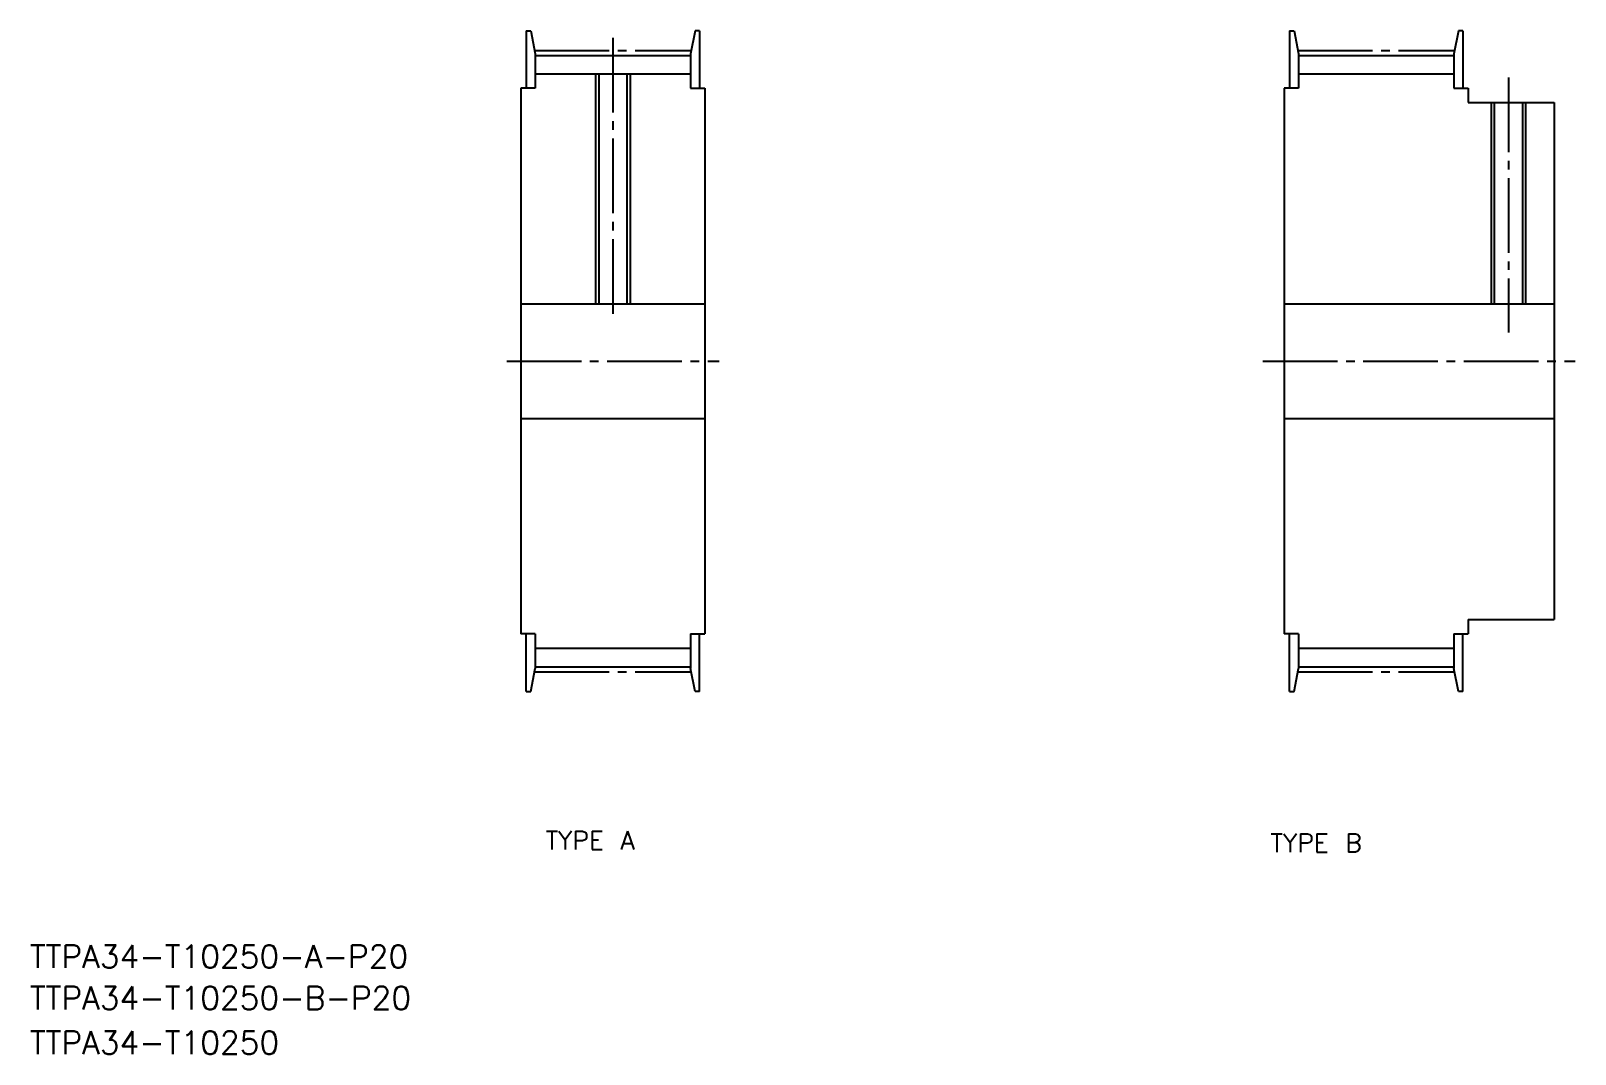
# Model space of a CAD drawing. Extents: x 49 to 317, y 126 to 304.
import ezdxf

# ---------------------------------------------------------------- set-up
doc = ezdxf.new("R2010")
doc.units = 0
doc.linetypes.add('CENTER', pattern=[17.5, 13, -1.5, 1.5, -1.5])
doc.layers.get('0').update_dxf_attribs({"linetype": 'CONTINUOUS'})
doc.layers.add('CENTER', color=1, linetype='CENTER')
doc.styles.get("Standard").update_dxf_attribs({"font": 'txt.shx', "bigfont": '@extfont2.shx'})

msp = doc.modelspace()

# ---------------------------------------------------------------- linework, layer by layer
at = {"color": 7, "linetype": 'CONTINUOUS'}
for p, q in [((134.9, 304.49), (134.9, 294.49)), ((134.9, 304.49), (135.7, 304.49)), ((135.7, 304.49), (136.5, 300.49)), ((164.3, 304.49), (163.5, 300.49)), ((165.1, 304.49), (164.3, 304.49)), ((165.1, 304.49), (165.1, 294.49)), ((267.76, 304.49), (267.76, 294.49)), ((267.76, 304.49), (268.56, 304.49)), ((268.56, 304.49), (269.36, 300.49)), ((297.16, 304.49), (296.36, 300.49)), ((297.96, 304.49), (297.16, 304.49)), ((297.96, 304.49), (297.96, 294.49)), ((136.5, 300.49), (136.5, 294.49)), ((136.5, 300.19), (163.42, 300.19)), ((163.5, 300.49), (163.5, 294.49)), ((269.36, 300.49), (269.36, 294.49)), ((269.36, 300.19), (296.36, 300.19)), ((296.36, 300.49), (296.36, 294.49)), ((147.54, 296.91), (147.54, 256.99)), ((152.46, 296.91), (152.46, 256.99)), ((134, 294.49), (134, 199.49)), ((136.5, 294.49), (134, 294.49)), ((163.5, 294.49), (166, 294.49)), ((166, 294.49), (166, 199.49)), ((266.86, 294.49), (266.86, 199.49)), ((269.36, 294.49), (266.86, 294.49)), ((296.36, 294.49), (298.86, 294.49)), ((298.86, 294.49), (298.86, 291.99)), ((298.86, 291.99), (313.86, 291.99)), ((303.4, 291.99), (303.4, 256.99)), ((308.32, 291.99), (308.32, 256.99)), ((313.86, 291.99), (313.86, 201.99)), ((134, 256.99), (166, 256.99)), ((266.86, 256.99), (313.86, 256.99)), ((134, 236.99), (166, 236.99)), ((266.86, 236.99), (313.86, 236.99)), ((298.86, 201.99), (298.86, 199.49)), ((298.86, 201.99), (313.86, 201.99)), ((136.5, 199.49), (134, 199.49)), ((134.9, 189.49), (134.9, 199.49)), ((136.5, 199.49), (136.5, 193.49)), ((163.5, 199.49), (166, 199.49)), ((163.5, 199.49), (163.5, 193.49)), ((165.1, 189.49), (165.1, 199.49)), ((269.36, 199.49), (266.86, 199.49)), ((267.76, 189.49), (267.76, 199.49)), ((269.36, 199.49), (269.36, 193.49)), ((296.36, 199.49), (296.36, 193.49)), ((296.36, 199.49), (298.86, 199.49)), ((297.96, 189.49), (297.96, 199.49)), ((136.5, 193.79), (163.42, 193.79)), ((269.36, 193.79), (296.36, 193.79)), ((135.7, 189.49), (136.5, 193.49)), ((164.3, 189.49), (163.5, 193.49)), ((268.56, 189.49), (269.36, 193.49)), ((297.16, 189.49), (296.36, 193.49)), ((134.9, 189.49), (135.7, 189.49)), ((165.1, 189.49), (164.3, 189.49)), ((267.76, 189.49), (268.56, 189.49)), ((297.96, 189.49), (297.16, 189.49))]:
    msp.add_line(p, q, dxfattribs=at)
at = {"color": 3, "linetype": 'CONTINUOUS'}
for p, q in [((136.5, 296.99), (163.5, 296.99)), ((147, 296.91), (147, 256.99)), ((153, 296.91), (153, 256.99)), ((269.36, 296.99), (296.36, 296.99)), ((302.86, 291.99), (302.86, 256.99)), ((308.86, 291.99), (308.86, 256.99)), ((136.5, 196.99), (163.5, 196.99)), ((269.36, 196.99), (296.36, 196.99))]:
    msp.add_line(p, q, dxfattribs=at)
at = {"layer": 'CENTER', "color": 1, "linetype": 'CENTER'}
for p, q in [((136.38, 301.1), (163.62, 301.1)), ((150, 303.25), (150, 254.03)), ((269.24, 301.1), (296.48, 301.1)), ((305.86, 296.36), (305.86, 251.99)), ((131.52, 246.99), (168.48, 246.99)), ((263.11, 246.99), (317.48, 246.99)), ((136.38, 192.87), (163.62, 192.87)), ((269.24, 192.87), (296.48, 192.87))]:
    msp.add_line(p, q, dxfattribs=at)

# ---------------------------------------------------------------- texts
at = {"color": 7, "linetype": 'CONTINUOUS'}
for s, p in [('TYPE A', (138.29, 161.95)), ('TYPE B', (264.46, 161.52))]:
    msp.add_text(s, height=3.2, dxfattribs=at).set_placement(p)
for s, p in [('TTPA34-T10250-A-P20', (48.54, 141.34)), ('TTPA34-T10250-B-P20', (48.54, 134.11)), ('TTPA34-T10250', (48.54, 126.34))]:
    msp.add_text(s, height=4).set_placement(p)

doc.saveas('drawing.dxf')
